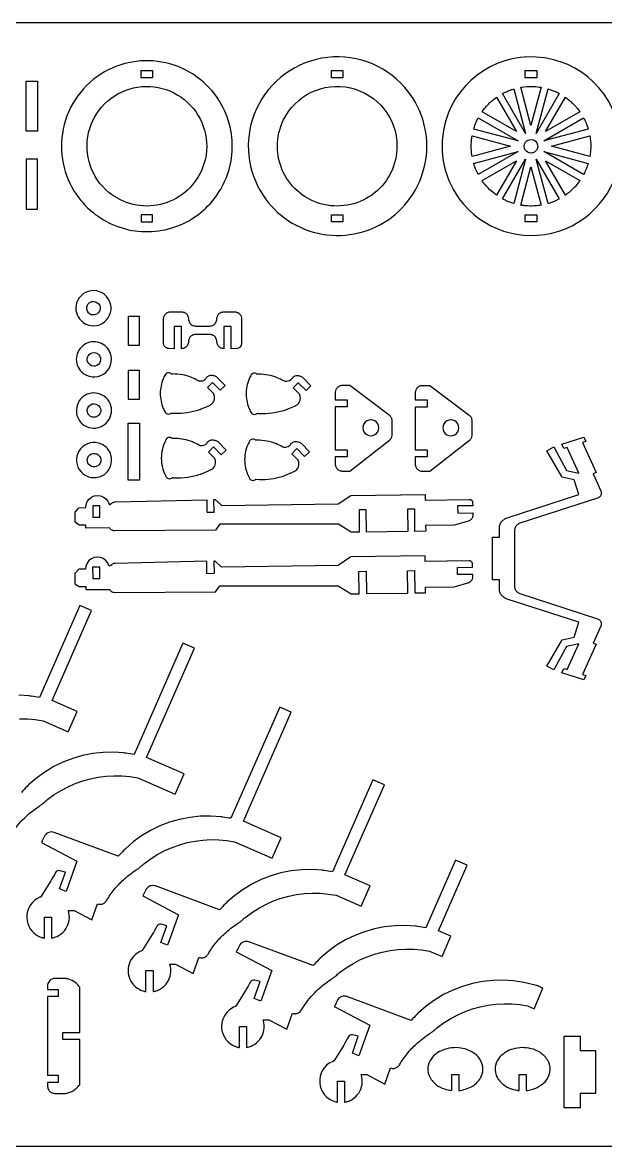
# Model space of a CAD drawing. Extents: x -820 to 920, y -599 to 344.
# Drawn here: x -259 to 230, y -599 to 344 of the extents above; entities that cross this region are included whole.
import ezdxf

# ---------------------------------------------------------------- set-up
doc = ezdxf.new("R2010")
doc.units = 0
doc.header["$MEASUREMENT"] = 0
doc.layers.get('0').update_dxf_attribs({"linetype": 'CONTINUOUS'})
doc.layers.add('SECTIONCUTEDGES', color=18, linetype='CONTINUOUS')

msp = doc.modelspace()

# ---------------------------------------------------------------- linework, layer by layer
for points in [[(920.1, 343.83), (920.1, -599.45), (-820.09, -599.45), (-820.09, 343.83)], [(-246.8, 252.69), (-256.36, 252.69), (-256.36, 294.69), (-246.8, 294.69)], [(-161.16, -40.21), (-170.73, -40.21), (-170.73, 7.64), (-161.16, 7.64)]]:
    msp.add_lwpolyline(points, close=True)
at = {"layer": 'SECTIONCUTEDGES'}
for points in [[(-212.2, 196.75, 0.158451), (-175.76, 171.37, 0.158579), (-131.4, 172.27, 0.143083), (-98.65, 195.61, 0.143219), (-83.64, 232.89, 0.081543), (-85.14, 256.23, 0.08205), (-94, 277.73, 0.41824), (-193.66, 300.43, 0.217104), (-225.93, 250.62, 0.09957), (-224.48, 222.25, 0.099953)], [(-57.71, 199.13, 0.43471), (50.31, 180.29, 0.435012), (61.54, 289.31, 0.263114), (-8.07, 313.8, 0.263168), (-64.93, 266.78, 0.118408), (-69.45, 232.08, 0.118485)], [(106.91, 196.2, 0.325322), (190.75, 168.69, 0.325497), (242.67, 239.99, 0.371858), (178.66, 314.15, 0.371962), (95.97, 261.67, 0.115164), (93.8, 227.63, 0.115322)], [(-186.93, 201.27, -0.621062), (-166.35, 288.91, -0.621375), (-109.23, 219.35, -0.233521), (-143.64, 191.1, -0.233759)], [(54.96, 240.01, -0.481507), (-6.42, 191.04, -0.481693), (-40.48, 261.77, -0.349808), (15.93, 288.94, -0.349977)], [(162.94, 250.75), (143.63, 284.18, -0.012176), (147.85, 286.19, -0.019565), (150.55, 287.27, -0.009363), (151.75, 287.67, 0.003121), (152.95, 288.05)], [(167.4, 257.27), (158.79, 289.43, -0.057699), (169.54, 290.1, -0.024823), (176.02, 289.43)], [(171.87, 250.75), (181.87, 288.08, 0.006199), (182.09, 288.03, -0.0186), (182.32, 287.96), (186.97, 286.26, -0.018388), (189.09, 285.27, 0.006129), (191.19, 284.23)], [(126.34, 268.85, -0.014778), (129.3, 272.61, -0.028539), (132.74, 276.29, -0.018438), (134.87, 278.18, -0.011345), (138.52, 281.04), (155.17, 252.21)], [(179.64, 252.21), (196.28, 281.03, 0.006303), (197.85, 279.9, -0.01891), (199.38, 278.73, -0.017187), (201.22, 277.11, -0.012321), (203.65, 274.7, -0.018926), (205.65, 272.45, -0.012469), (208.47, 268.86)], [(119.34, 254.42, -0.012918), (120.68, 258.3, -0.018758), (121.76, 260.9, -0.010898), (122.46, 262.33, 0.003632), (123.18, 263.75), (156.63, 244.44)], [(178.18, 244.44), (211.61, 263.75, -0.026072), (213.54, 259.71, -0.02074), (215.48, 254.43)], [(117.95, 231.36, 0.006429), (117.65, 233.13, -0.01929), (117.4, 234.9), (117.15, 239.97), (117.4, 245.05, -0.018896), (117.65, 246.82, 0.006298), (117.94, 248.59), (150.1, 239.97)], [(169.59, 234.7, -0.761731), (162.84, 243.37, -0.761062), (173.08, 239.39, -0.135678), (171.99, 236.57, -0.135247)], [(184.7, 239.97), (216.86, 248.59, -0.005477), (217.32, 244.86, -0.027167), (217.6, 240.25, -0.022163), (217.45, 236.38, -0.016966), (216.86, 231.36)], [(123.19, 216.2, -0.020623), (120.3, 222.58, -0.019978), (119.41, 225.06, -0.019766), (119.35, 225.28, 0.006588), (119.3, 225.51), (156.63, 235.51)], [(126.34, 211.09), (155.17, 227.74), (138.53, 198.91, -0.019294), (134.35, 202.23, -0.045903), (128.28, 208.5, -0.008546), (127.37, 209.67, -0.007227)], [(143.63, 195.75), (162.94, 229.2), (152.95, 191.9, -0.012234), (149.2, 193.2, -0.017991), (146.71, 194.24, -0.010478), (145.16, 194.99, 0.003492)], [(181.87, 191.87), (171.87, 229.2), (191.19, 195.73, 0.006248), (189.09, 194.68, -0.018746), (186.97, 193.68), (182.32, 191.98, -0.018599), (182.1, 191.92, 0.006199)], [(178.18, 235.51), (215.47, 225.52, -0.023422), (213.8, 220.87, -0.022486), (211.62, 216.2)], [(196.29, 198.91), (179.64, 227.74), (208.46, 211.1, -0.014529), (205.21, 206.94, -0.022653), (202.94, 204.44), (199.38, 201.21, -0.018394), (197.85, 200.04, 0.006131)], [(158.79, 190.51), (167.4, 222.67), (176.02, 190.52, -0.013089), (171.63, 189.98, -0.036535), (164.9, 189.83, -0.015577), (162.19, 190.05, -0.012352)], [(-210.26, 93.6, 0.75949), (-185.47, 107.59, 0.759547), (-213.92, 108.43, 0.136656), (-214.16, 100.5, 0.136693)], [(-204.02, 100.22, -0.296821), (-204.89, 106.56, -0.226812), (-201.24, 109.54, -0.287658), (-195.42, 107.59, -0.292131), (-194.7, 101.58, -0.2076), (-198.04, 98.69, -0.142803), (-201.51, 98.62, -0.06574), (-202.66, 99.09, -0.08291)], [(-209.88, 50.67, 0.351914), (-191.49, 48.66, 0.351881), (-185.56, 66.19, 0.47942), (-207.38, 73.56, 0.479384)], [(-203.82, 57.51, -0.256361), (-204.84, 62.88, -0.256996), (-200.86, 66.61, -0.591095), (-194.06, 59.36, -0.591899)], [(-104.21, 37.57), (-99.95, 41.79), (-93.41, 35.19), (-89.33, 39.23), (-96.14, 46.1, 0.061834), (-97.13, 46.7, 0.071753), (-99.85, 47.48, 0.070796), (-101.95, 47.47, 0.180454), (-104.84, 45.87, 0.028701), (-105.54, 44.96, -0.064537), (-106.29, 44.11, -0.217452), (-110.73, 42.78, -0.101565), (-112.16, 43.29, 0.041153), (-117.6, 45.99, 0.049712), (-125.16, 48.16, 0.047932), (-133.28, 48.85, 0.029051), (-134.21, 48.78, -0.120977), (-134.44, 48.81, -0.127528), (-134.66, 48.96, 0.109877), (-135.52, 49.6, 0.146598), (-137.28, 49.84, 0.139937), (-138.97, 49.05, 0.08355), (-139.39, 48.54, 0.02938), (-141.2, 44.92, 0.101616), (-143.74, 32.57, 0.099445), (-141.2, 19.94, 0.034322), (-139.44, 16.44, 0.123945), (-138.67, 15.66, 0.1368), (-136.82, 15.14, 0.136799), (-134.98, 15.66, 0.077822), (-134.72, 15.87, -0.14103), (-134.44, 16.06), (-131.24, 15.9, 0.043069), (-121.1, 16.55, 0.041404), (-110.82, 18.99, 0.004978), (-109.88, 19.31, 0.008098), (-109.31, 19.52), (-103.6, 21.93, 0.024375), (-101.33, 23.14, 0.129126), (-99.15, 25.35, 0.09051), (-98.31, 27.73, 0.090384), (-98.36, 30.25, 0.012931), (-98.74, 31.87, 0.06611), (-98.86, 32.17)], [(-32.13, 37.32), (-27.87, 41.54), (-21.33, 34.94), (-17.25, 38.99), (-24.06, 45.85, 0.061834), (-25.05, 46.45, 0.071753), (-27.77, 47.23, 0.070796), (-29.87, 47.22, 0.180454), (-32.76, 45.62, 0.028701), (-33.46, 44.71, -0.064537), (-34.22, 43.86, -0.217452), (-38.65, 42.53, -0.101565), (-40.08, 43.04, 0.041153), (-45.53, 45.75, 0.049712), (-53.08, 47.91, 0.047932), (-61.2, 48.6, 0.029051), (-62.13, 48.53, -0.120977), (-62.36, 48.56, -0.143915), (-62.64, 48.77, 0.106181), (-63.14, 49.2, 0.153336), (-65.08, 49.59, 0.153374), (-66.89, 48.8, 0.08355), (-67.31, 48.29, 0.02938), (-69.12, 44.67, 0.105944), (-71.65, 31.78, 0.10377), (-68.68, 18.7, 0.006426), (-68.44, 18.21, 0.006464), (-68.19, 17.72, 0.0153), (-67.28, 16.1, 0.121465), (-66.59, 15.41, 0.1368), (-64.74, 14.89, 0.136799), (-62.9, 15.41, 0.078657), (-62.64, 15.62, -0.143569), (-62.36, 15.81, -0.1092), (-62.04, 15.83, 0.026431), (-60.76, 15.71, 0.044729), (-49.62, 16.24, 0.044729), (-38.75, 18.74, 0.004978), (-37.81, 19.06, 0.008098), (-37.23, 19.27), (-31.52, 21.68, 0.024375), (-29.25, 22.89, 0.129126), (-27.07, 25.1, 0.09051), (-26.21, 27.53, 0.094759), (-26.28, 30, 0.002266), (-26.64, 31.55, 0.072469), (-26.78, 31.92)], [(-210.35, 8.25, 0.275549), (-195.86, 3.84, 0.275918), (-185.12, 14.49, 0.271811), (-189.24, 28.88, 0.271922), (-203.81, 32.28, 0.199937), (-212.44, 25.07, 0.143119), (-214.11, 16.67, 0.083089), (-212.96, 12.25, 0.079579)], [(-204.28, 15.24, -0.155223), (-205.01, 18.86, -0.313109), (-200.84, 23.68, -0.57487), (-193.96, 16.69, -0.57607), (-203.43, 14.17, -0.029852), (-203.95, 14.75, -0.039166)], [(-210.26, -33.34, 0.173943), (-201.52, -37.98, 0.17116), (-191.67, -36.04, 0.170359), (-185.58, -28.8, 0.164201), (-185.23, -19.02, 0.092351), (-187.58, -14.41, 0.167008), (-195.64, -9.11, 0.331227), (-211.97, -15.79, 0.331553)], [(-103.32, -16.64), (-99.06, -12.42), (-92.52, -19.02), (-88.45, -14.97), (-95.25, -8.11, 0.061834), (-96.24, -7.51, 0.071753), (-98.96, -6.73, 0.070796), (-101.06, -6.74, 0.180454), (-103.96, -8.34, 0.028701), (-104.65, -9.25, -0.064537), (-105.41, -10.1, -0.217452), (-109.84, -11.43, -0.101565), (-111.28, -10.92, 0.041153), (-116.72, -8.21, 0.046108), (-123.84, -6.11, 0.046145), (-131.23, -5.35), (-133.55, -5.4, -0.12534), (-133.77, -5.24, 0.109514), (-134.63, -4.6, 0.209609), (-137.24, -4.58, 0.125437), (-138.32, -5.4, 0.040174), (-138.53, -5.72, 0.008606), (-139.39, -7.32, 0.118988), (-142.88, -21.78, 0.118988), (-139.39, -36.24, 0.017441), (-138.49, -37.84, 0.121465), (-137.78, -38.55, 0.1368), (-135.93, -39.06, 0.136799), (-134.09, -38.55, 0.078657), (-133.83, -38.33, -0.143569), (-133.55, -38.15, -0.1092), (-133.23, -38.13, 0.026431), (-131.95, -38.25, 0.044729), (-120.81, -37.72, 0.044729), (-109.94, -35.22, 0.004978), (-109, -34.9, 0.008098), (-108.42, -34.69), (-102.71, -32.27, 0.030376), (-100.35, -30.98, 0.135943), (-98.04, -28.46, 0.086245), (-97.39, -26.32, 0.081858), (-97.48, -23.96, 0.012931), (-97.85, -22.34, 0.06611), (-97.97, -22.04)], [(-33.39, -18.04), (-29.13, -13.81), (-22.59, -20.41), (-18.51, -16.37), (-25.32, -9.51, 0.061834), (-26.31, -8.91, 0.071753), (-29.03, -8.13, 0.070796), (-31.12, -8.14, 0.180454), (-34.02, -9.73, 0.028701), (-34.72, -10.64, -0.064537), (-35.47, -11.5, -0.217452), (-39.91, -12.82, -0.101565), (-41.34, -12.31, 0.041153), (-46.78, -9.61, 0.049712), (-54.34, -7.44, 0.047932), (-62.45, -6.76, 0.030378), (-63.39, -6.82, -0.12906), (-63.62, -6.8, -0.124737), (-63.78, -6.68, 0.087165), (-64.4, -6.16, 0.160133), (-66.29, -5.75, 0.153374), (-68.15, -6.55, 0.08355), (-68.57, -7.07, 0.02938), (-70.38, -10.68, 0.114664), (-72.88, -24.67, 0.112453), (-68.94, -38.6, 0.018916), (-68.52, -39.29, 0.113433), (-67.85, -39.95, 0.1368), (-66, -40.46, 0.136799), (-64.16, -39.95, 0.077822), (-63.9, -39.73, -0.14103), (-63.62, -39.55), (-60.42, -39.71, 0.039745), (-50.87, -39.16, 0.039745), (-41.53, -37.1, 0.006634), (-39.71, -36.52, 0.009757), (-38.49, -36.09), (-32.78, -33.67, 0.030376), (-30.42, -32.38, 0.135943), (-28.11, -29.85, 0.086245), (-27.45, -27.71, 0.081858), (-27.54, -25.36, 0.012931), (-27.92, -23.74, 0.06611), (-28.04, -23.44)], [(-204.45, -25.87, -0.600683), (-198.51, -17.78, -0.6007), (-195.13, -27.22, -0.249453), (-200.15, -29.03, -0.249466)], [(-240.93, -424.52), (-240.93, -406.85), (-234.93, -406.85), (-234.93, -424.52, 0.020963), (-232.31, -423.83, 0.061647), (-228.62, -422.17, 0.220567), (-220.27, -409.72, 0.114184), (-220.86, -401.36), (-216.08, -401.36), (-201.18, -409.23), (-196.41, -395.77, 0.110316), (-193.34, -396.11, 0.121881), (-190.72, -395.14, 0.112814), (-188.79, -393.07, -0.038886), (-182.39, -383.79, -0.039453), (-174.6, -375.59, -0.033728), (-164.2, -367.44, -0.013715), (-163.02, -366.69, 0.024577), (-161.86, -365.91, 0.026089), (-160.07, -364.42, -0.020061), (-156.77, -361.62), (-151.38, -357.7), (-145.72, -354.18), (-139.83, -351.07), (-133.73, -348.39), (-127.45, -346.16), (-121.03, -344.39), (-114.5, -343.07), (-107.89, -342.24), (-101.24, -341.87), (-94.57, -341.99), (-87.94, -342.58), (-81.36, -343.65), (-49.81, -357.45), (-42.31, -340.31), (-73.86, -326.5), (-33.81, -234.92), (-43.38, -230.72), (-84.38, -324.03, -0.002171), (-91.26, -322.94, 0.013028), (-92.99, -322.7), (-101.68, -322.12), (-110.38, -322.29), (-119.04, -323.22), (-127.58, -324.89), (-135.95, -327.3), (-144.07, -330.43), (-151.9, -334.25), (-159.36, -338.74), (-166.41, -343.85), (-172.98, -349.56, 0.013028), (-174.22, -350.79, -0.002171), (-179.04, -355.81), (-232.94, -335.85, 0.161142), (-237.24, -335.85, 0.167596), (-240.54, -338.37, 0.03262), (-241.2, -339.51, -0.002417), (-243.52, -344.19), (-213.72, -359.93), (-222.81, -385.55), (-228.38, -383.33), (-223.36, -369.18, 0.000984), (-228.29, -368, 0.161021), (-230.12, -368.16, 0.167951), (-231.64, -369.54, -0.009744), (-235.67, -376.59), (-243.95, -389.96, -0.104608), (-244.21, -390.1, 0.035992), (-245.31, -390.5, 0.271691), (-255.79, -405.36, 0.272097), (-247.94, -421.73, 0.041095), (-245.38, -423.16, 0.04113), (-242.62, -424.15, 0.017881), (-241.78, -424.35, -0.00596)], [(-155.79, -469.49), (-155.79, -451.81), (-149.79, -451.81), (-149.79, -469.49, 0.020963), (-147.16, -468.79, 0.061647), (-143.48, -467.14, 0.220567), (-135.13, -454.68, 0.114184), (-135.72, -446.33), (-130.94, -446.33), (-116.04, -454.19), (-111.26, -440.74, 0.110316), (-108.2, -441.07, 0.121881), (-105.57, -440.1, 0.112814), (-103.65, -438.04, -0.038886), (-97.25, -428.76, -0.039453), (-89.46, -420.56, -0.033728), (-79.05, -412.41, -0.013715), (-77.88, -411.65, 0.024577), (-76.72, -410.87, 0.026089), (-74.92, -409.38, -0.020061), (-71.62, -406.58), (-66.24, -402.66), (-60.58, -399.14), (-54.69, -396.03), (-48.59, -393.36), (-42.31, -391.12), (-35.89, -389.35), (-29.35, -388.04), (-22.74, -387.2), (-16.09, -386.84), (-9.43, -386.95), (-2.79, -387.55), (3.78, -388.62), (24.82, -397.82), (32.32, -380.67), (11.28, -371.47), (44.34, -295.88), (34.73, -291.67), (0.76, -369, -0.002171), (-6.12, -367.9, 0.013028), (-7.84, -367.66), (-16.53, -367.08), (-25.24, -367.25), (-33.89, -368.18), (-42.44, -369.86), (-50.8, -372.27), (-58.93, -375.4), (-66.75, -379.22), (-74.22, -383.7), (-81.26, -388.81), (-87.84, -394.52, 0.013028), (-89.07, -395.75, -0.002171), (-93.9, -400.78), (-147.79, -380.82, 0.161142), (-152.1, -380.82, 0.167596), (-155.4, -383.34, 0.03262), (-156.05, -384.47, -0.002417), (-158.38, -389.15), (-128.57, -404.9), (-137.66, -430.51), (-143.24, -428.29), (-138.22, -414.14, 0.000984), (-143.14, -412.96, 0.161021), (-144.98, -413.12, 0.167951), (-146.5, -414.5, -0.009744), (-150.52, -421.55), (-158.8, -434.92, -0.104608), (-159.06, -435.06, 0.035992), (-160.16, -435.46, 0.211334), (-169.85, -446.32, 0.211919), (-168.32, -460.76, 0.104197), (-163.45, -466.2, 0.101482), (-156.64, -469.32, 0.013414), (-156.22, -469.41, -0.004471)], [(-77.34, -516.36), (-77.34, -498.69), (-71.34, -498.69), (-71.34, -516.36, 0.023544), (-68.37, -515.56, 0.03569), (-66.49, -514.81, 0.236612), (-56.78, -502.13, 0.122364), (-57.27, -493.2), (-52.49, -493.2), (-37.59, -501.07), (-32.82, -487.61, 0.09929), (-30.02, -487.98, 0.110758), (-27.58, -487.26, 0.133074), (-25.34, -485.07, -0.017801), (-22.21, -480.18, -0.056835), (-11.38, -467.79, -0.035533), (-0.6, -459.28, -0.013715), (0.57, -458.53, 0.024577), (1.73, -457.75, 0.026089), (3.52, -456.26, -0.020061), (6.82, -453.46), (12.21, -449.54), (17.87, -446.02), (23.76, -442.91), (29.86, -440.23), (36.14, -438), (42.56, -436.23), (49.09, -434.92), (55.7, -434.08), (62.36, -433.72), (69.02, -433.83), (75.65, -434.42), (82.23, -435.49), (92.75, -440.09), (100.25, -422.95), (89.73, -418.35), (113.8, -363.3), (104.16, -359.07), (79.21, -415.87, -0.002171), (72.33, -414.78, 0.013028), (70.6, -414.54), (61.92, -413.96), (53.21, -414.13), (44.55, -415.06), (36.01, -416.74), (27.64, -419.15), (19.52, -422.27), (11.69, -426.09), (4.23, -430.58), (-2.82, -435.69), (-9.39, -441.4, 0.013028), (-10.63, -442.63, -0.002171), (-15.45, -447.65), (-69.34, -427.69, 0.161142), (-73.65, -427.69, 0.167596), (-76.95, -430.21, 0.03262), (-77.6, -431.35, -0.002417), (-79.93, -436.03), (-50.13, -451.77), (-59.21, -477.39), (-64.79, -475.17), (-59.77, -461.02, 0.000984), (-64.69, -459.84, 0.161021), (-66.53, -460, 0.167951), (-68.05, -461.38, -0.009744), (-72.08, -468.43), (-80.36, -481.8, -0.129096), (-80.65, -481.93, 0.054431), (-80.95, -482.02, 0.156273), (-89.54, -489.24, 0.217069), (-91.51, -503.88, 0.127249), (-86.83, -511.56, 0.127512), (-79.03, -515.99, 0.017881), (-78.19, -516.19, -0.00596)], [(-211.15, -509.63), (-225.62, -509.63), (-225.62, -503.63), (-211.15, -503.63), (-211.15, -466.09, 0.084752), (-211.28, -465.83, 0.003619), (-212, -464.91, 0.086498), (-216.38, -460.94, 0.086818), (-221.84, -458.7, 0.011122), (-222.83, -458.5, 0.021494), (-223.36, -458.44), (-232.3, -458.44, 0.17911), (-236.38, -460.06, 0.186027), (-238.3, -463.84, 0.033765), (-238.36, -465.74, -0.008515), (-238.33, -467.63), (-229.36, -467.63), (-229.36, -473.63), (-238.33, -473.63), (-238.33, -539.63), (-229.36, -539.63), (-229.36, -545.63), (-238.33, -545.63, 0.0062), (-238.29, -549.08, 0.14327), (-237.3, -552.17, 0.122636), (-235.19, -554.06, 0.116385), (-232.3, -554.82), (-223.31, -554.82, 0.035779), (-221.93, -554.62, 0.046773), (-218.92, -553.64, 0.061713), (-215.05, -551.38, 0.064156), (-211.98, -548.34, 0.003544), (-211.28, -547.43, 0.084661), (-211.15, -547.17)], [(4.93, -562.28), (4.93, -544.61), (10.93, -544.61), (10.93, -562.28, 0.020963), (13.56, -561.59, 0.061647), (17.24, -559.93, 0.220567), (25.59, -547.48, 0.114184), (25, -539.12), (29.78, -539.12), (44.68, -546.99), (49.46, -533.53, 0.110316), (52.52, -533.87, 0.121881), (55.15, -532.9, 0.112814), (57.08, -530.83, -0.038886), (63.47, -521.55, -0.039453), (71.26, -513.36, -0.033728), (81.67, -505.2, -0.013715), (82.84, -504.45, 0.024577), (84, -503.67, 0.026089), (85.8, -502.18, -0.020061), (89.1, -499.38), (94.49, -495.46), (100.14, -491.94), (106.03, -488.83), (112.14, -486.15), (118.41, -483.92), (124.83, -482.15), (131.37, -480.84), (137.98, -480), (144.63, -479.64), (151.29, -479.75), (157.93, -480.35), (164.5, -481.41), (169.98, -483.81), (177.48, -466.66, -0.004535), (173.11, -464.7, 0.027218), (172, -464.27), (161.48, -461.79), (152.88, -460.46), (144.19, -459.88), (135.48, -460.05), (126.83, -460.98), (118.28, -462.66), (109.92, -465.07), (101.79, -468.19), (93.97, -472.01), (86.5, -476.5), (79.46, -481.61), (72.88, -487.32, 0.013028), (71.65, -488.55, -0.002171), (66.82, -493.57), (12.93, -473.61, 0.161142), (8.62, -473.62, 0.167596), (5.32, -476.13, 0.03262), (4.67, -477.27, -0.002417), (2.34, -481.95), (32.15, -497.69), (23.06, -523.31), (17.49, -521.09), (22.5, -506.94, 0.000984), (17.58, -505.76, 0.161021), (15.74, -505.92, 0.167951), (14.23, -507.3, -0.009744), (10.2, -514.35), (1.92, -527.72, -0.104608), (1.66, -527.86, 0.035992), (0.56, -528.26, 0.316137), (-9.93, -546.06, 0.316953), (3.24, -561.91, 0.017881), (4.09, -562.11, -0.00596)], [(100.97, -552.5), (100.97, -538.96), (106.97, -538.96), (106.97, -552.5, 0.098597), (117.8, -549.07, 0.122424), (124.54, -542.82, 0.107731), (126.89, -536.7, 0.150933), (125.61, -528.18, 0.125074), (120.03, -521.52, 0.101504), (110.32, -517.16, 0.067922), (102.57, -516.5, 0.066574), (94.77, -517.96, 0.133449), (84.68, -524.6, 0.124418), (81.22, -531.33, 0.155918), (81.92, -539.91, 0.137063), (87.92, -547.59, 0.079176), (94.73, -551.11, 0.04942)], [(157.41, -552.5), (157.41, -538.96), (163.41, -538.96), (163.41, -552.5, 0.027668), (168.05, -551.62, 0.055217), (172.62, -549.93, 0.085085), (179.23, -545.07, 0.151535), (183.34, -536.91, 0.187353), (181.22, -526.7, 0.110616), (174.76, -520.37, 0.078701), (167.58, -517.35, 0.130103), (152.26, -517.63, 0.137957), (141.37, -524.32, 0.130167), (137.66, -531.33, 0.205831), (139.69, -542.6, 0.122498), (146.97, -549.29, 0.039758), (150.96, -551.07, 0.039941), (155.16, -552.19, 0.014778), (156.29, -552.36, -0.004926)]]:
    msp.add_lwpolyline(points, format="xyb", close=True, dxfattribs=at)
for points in [[(-159.74, 303.48), (-150.18, 303.48), (-150.18, 297.48), (-159.74, 297.48)], [(0.03, 303.48), (9.59, 303.48), (9.59, 297.48), (0.03, 297.48)], [(162.66, 297.44), (162.66, 303.44), (172.23, 303.44), (172.23, 297.44)], [(-256.36, 187.24), (-246.8, 187.24), (-246.8, 229.24), (-256.36, 229.24)], [(-159.74, 176.54), (-150.18, 176.54), (-150.18, 182.54), (-159.74, 182.54)], [(0.03, 176.54), (0.03, 182.54), (9.59, 182.54), (9.59, 176.54)], [(162.66, 176.51), (162.66, 182.51), (172.23, 182.51), (172.23, 176.51)], [(-170.61, 73.03), (-161.05, 73.03), (-161.05, 97.03), (-170.61, 97.03)], [(-139.85, 71.82), (-140.36, 72.58), (-140.72, 73.44), (-140.91, 74.37), (-140.94, 74.86), (-140.94, 95.08), (-140.91, 95.69), (-140.82, 96.28), (-140.67, 96.86), (-140.47, 97.4), (-140.22, 97.93), (-139.92, 98.42), (-139.57, 98.88), (-139.19, 99.3), (-138.76, 99.69), (-138.3, 100.03), (-137.81, 100.33), (-137.29, 100.58), (-136.74, 100.79), (-136.17, 100.93), (-135.57, 101.02), (-134.96, 101.05), (-126, 101.05), (-125.22, 101), (-124.45, 100.85), (-123.71, 100.6), (-123.01, 100.25), (-122.36, 99.82), (-121.77, 99.3), (-121.26, 98.72), (-120.82, 98.07), (-120.48, 97.37), (-120.23, 96.62), (-120.07, 95.86), (-119.97, 94.3), (-119.82, 93.53), (-119.57, 92.79), (-119.22, 92.09), (-118.79, 91.44), (-118.27, 90.85), (-117.68, 90.34), (-117.03, 89.9), (-116.33, 89.56), (-115.59, 89.31), (-114.83, 89.15), (-114.05, 89.1), (-102.24, 89.1), (-101.46, 89.15), (-100.7, 89.31), (-99.96, 89.56), (-99.26, 89.9), (-98.61, 90.34), (-98.02, 90.85), (-97.5, 91.44), (-97.07, 92.09), (-96.72, 92.79), (-96.47, 93.53), (-96.32, 94.3), (-96.22, 95.86), (-96.06, 96.62), (-95.81, 97.37), (-95.47, 98.07), (-95.03, 98.72), (-94.52, 99.3), (-93.93, 99.82), (-93.28, 100.25), (-92.58, 100.6), (-91.84, 100.85), (-91.07, 101), (-90.29, 101.05), (-81.47, 101.05), (-80.86, 101.02), (-80.27, 100.93), (-79.69, 100.79), (-79.14, 100.58), (-78.62, 100.33), (-78.13, 100.03), (-77.67, 99.69), (-77.24, 99.3), (-76.86, 98.88), (-76.52, 98.42), (-76.22, 97.93), (-75.96, 97.4), (-75.76, 96.86), (-75.62, 96.28), (-75.53, 95.69), (-75.49, 95.08), (-75.49, 74.86), (-75.52, 74.37), (-75.59, 73.9), (-75.87, 73), (-76.31, 72.19), (-76.89, 71.48), (-77.6, 70.9), (-78.41, 70.46), (-79.31, 70.18), (-79.79, 70.11), (-84.29, 70.08), (-84.29, 88.8), (-90.29, 88.8), (-90.29, 70.08), (-91.07, 70.13), (-91.84, 70.28), (-92.58, 70.54), (-93.28, 70.88), (-93.93, 71.32), (-94.52, 71.83), (-95.03, 72.42), (-95.47, 73.07), (-95.81, 73.77), (-96.06, 74.51), (-96.22, 75.28), (-96.32, 76.84), (-96.47, 77.6), (-96.72, 78.34), (-97.07, 79.04), (-97.5, 79.69), (-98.02, 80.28), (-98.61, 80.8), (-99.26, 81.23), (-99.96, 81.58), (-100.7, 81.83), (-101.46, 81.98), (-102.24, 82.03), (-114.05, 82.03), (-114.83, 81.98), (-115.59, 81.83), (-116.33, 81.58), (-117.03, 81.23), (-117.68, 80.8), (-118.27, 80.28), (-118.79, 79.69), (-119.22, 79.04), (-119.57, 78.34), (-119.82, 77.6), (-119.97, 76.84), (-120.07, 75.28), (-120.23, 74.51), (-120.48, 73.77), (-120.82, 73.07), (-121.26, 72.42), (-121.77, 71.83), (-122.36, 71.32), (-123.01, 70.88), (-123.71, 70.54), (-124.45, 70.28), (-125.22, 70.13), (-126, 70.08), (-126, 88.8), (-132.14, 88.8), (-132.14, 70.08), (-136.65, 70.11), (-137.58, 70.3), (-138.44, 70.66), (-139.2, 71.17)], [(-170.73, 27.73), (-161.16, 27.73), (-161.16, 51.73), (-170.73, 51.73)], [(13.12, 27.19), (13.12, 21.19), (3.08, 21.19), (3.08, -14.67), (13.12, -14.67), (13.12, -20.67), (3.08, -20.67), (3.08, -26.62), (3.12, -27.23), (3.21, -27.82), (3.35, -28.4), (3.55, -28.94), (3.81, -29.47), (4.11, -29.96), (4.45, -30.42), (4.83, -30.84), (5.26, -31.23), (5.72, -31.57), (6.21, -31.87), (6.73, -32.12), (7.28, -32.33), (7.86, -32.47), (8.45, -32.56), (9.06, -32.59), (15.33, -32.59), (48.59, -6.67), (49.11, -6.21), (49.56, -5.71), (49.96, -5.16), (50.29, -4.58), (50.55, -3.95), (50.74, -3.31), (50.85, -2.64), (50.89, -1.95), (50.89, 9.47), (50.85, 10.17), (50.73, 10.85), (50.53, 11.51), (50.26, 12.14), (49.92, 12.74), (49.51, 13.29), (49.04, 13.8), (48.5, 14.25), (15.33, 39.12), (9.06, 39.12), (8.45, 39.09), (7.86, 39), (7.28, 38.85), (6.73, 38.65), (6.21, 38.4), (5.72, 38.1), (5.26, 37.75), (4.83, 37.37), (4.45, 36.94), (4.11, 36.48), (3.81, 35.99), (3.55, 35.47), (3.35, 34.92), (3.21, 34.35), (3.12, 33.75), (3.08, 33.14), (3.08, 27.19)], [(72, -30.95), (72.42, -31.34), (72.88, -31.68), (73.37, -31.98), (73.9, -32.23), (74.44, -32.43), (75.02, -32.58), (75.61, -32.67), (76.22, -32.7), (82.49, -32.7), (115.75, -6.77), (116.27, -6.32), (116.72, -5.82), (117.12, -5.27), (117.45, -4.68), (117.71, -4.06), (117.9, -3.42), (118.01, -2.75), (118.05, -2.06), (118.05, 9.36), (118.01, 10.06), (117.89, 10.75), (117.69, 11.41), (117.42, 12.04), (117.08, 12.63), (116.67, 13.19), (116.2, 13.69), (115.66, 14.14), (82.49, 39.01), (76.22, 39.01), (75.61, 38.98), (75.02, 38.89), (74.44, 38.74), (73.9, 38.54), (73.37, 38.29), (72.88, 37.99), (72.42, 37.65), (72, 37.26), (71.61, 36.84), (71.27, 36.38), (70.97, 35.88), (70.71, 35.36), (70.51, 34.81), (70.37, 34.24), (70.28, 33.65), (70.25, 33.03), (70.25, 27.08), (80.29, 27.08), (80.29, 21.08), (70.25, 21.08), (70.25, -14.77), (80.29, -14.77), (80.29, -20.77), (70.25, -20.77), (70.25, -26.73), (70.28, -27.34), (70.37, -27.93), (70.51, -28.5), (70.71, -29.05), (70.97, -29.57), (71.27, -30.07), (71.61, -30.53)], [(28.22, -0.98), (29.6, -2.04), (31.22, -2.71), (32.95, -2.94), (34.68, -2.71), (36.3, -2.04), (37.69, -0.98), (38.75, 0.41), (39.42, 2.03), (39.65, 3.76), (39.42, 5.49), (38.75, 7.11), (37.69, 8.49), (36.3, 9.56), (34.68, 10.23), (32.95, 10.46), (31.22, 10.23), (29.6, 9.56), (28.22, 8.49), (27.15, 7.11), (26.48, 5.49), (26.25, 3.76), (26.48, 2.03), (27.15, 0.41)], [(93.42, 3.65), (93.64, 1.92), (94.31, 0.3), (95.38, -1.08), (96.76, -2.15), (98.38, -2.82), (100.11, -3.05), (101.85, -2.82), (103.46, -2.15), (104.85, -1.08), (105.91, 0.3), (106.58, 1.92), (106.81, 3.65), (106.58, 5.38), (105.91, 7), (104.85, 8.39), (103.46, 9.45), (101.85, 10.12), (100.11, 10.35), (98.38, 10.12), (96.76, 9.45), (95.38, 8.39), (94.31, 7), (93.64, 5.38)], [(193.39, -201.81), (195, -198.31), (197.75, -199.2), (207.72, -177.5), (197.35, -179.76), (186.67, -199.54), (180.75, -196.41), (193.53, -174.15), (203.63, -171.94), (207.65, -159.56), (147.32, -139.99), (146.58, -139.71), (145.86, -139.37), (145.17, -138.97), (144.51, -138.52), (143.9, -138.01), (143.33, -137.46), (142.81, -136.85), (142.34, -136.21), (141.92, -135.53), (141.57, -134.82), (141.27, -134.08), (141.04, -133.32), (141.04, -123.9), (135.12, -123.9), (135.12, -88.03), (141.04, -88.03), (141.04, -78.61), (141.27, -77.85), (141.57, -77.11), (141.92, -76.4), (142.34, -75.72), (142.81, -75.08), (143.33, -74.48), (143.9, -73.92), (144.51, -73.41), (145.17, -72.96), (145.86, -72.56), (146.58, -72.22), (147.32, -71.95), (207.65, -52.37), (203.63, -39.99), (193.53, -37.78), (180.75, -15.52), (186.67, -12.39), (197.35, -32.17), (207.72, -34.43), (197.75, -12.73), (195, -13.62), (193.39, -10.12), (211.72, -4.17), (213.33, -7.68), (210.58, -8.57), (222.24, -33.95), (219.49, -34.84), (226.05, -49.12), (226.27, -49.72), (226.41, -50.34), (226.46, -50.98), (226.42, -51.61), (226.29, -52.24), (226.08, -52.84), (225.78, -53.4), (225.41, -53.92), (224.97, -54.38), (224.46, -54.78), (223.91, -55.1), (223.32, -55.34), (158.16, -76.48), (157.52, -76.72), (156.91, -77.03), (156.34, -77.41), (155.8, -77.84), (155.32, -78.32), (154.89, -78.85), (154.52, -79.43), (154.2, -80.04), (153.96, -80.68), (153.78, -81.34), (153.67, -82.01), (153.64, -82.7), (153.64, -129.23), (153.67, -129.92), (153.78, -130.59), (153.96, -131.25), (154.2, -131.89), (154.52, -132.5), (154.89, -133.08), (155.32, -133.61), (155.8, -134.1), (156.34, -134.53), (156.91, -134.9), (157.52, -135.21), (158.16, -135.46), (223.32, -156.6), (223.91, -156.83), (224.46, -157.15), (224.97, -157.55), (225.41, -158.01), (225.78, -158.53), (226.08, -159.09), (226.29, -159.69), (226.42, -160.32), (226.46, -160.96), (226.41, -161.59), (226.27, -162.22), (226.05, -162.81), (219.49, -177.09), (222.24, -177.98), (210.58, -203.36), (213.33, -204.26), (211.72, -207.76)], [(-215.25, -75.64), (-215.31, -67.05), (-211.98, -63.35), (-206.35, -63.27), (-206.05, -60.68), (-205.09, -58.26), (-203.53, -56.16), (-201.49, -54.55), (-199.09, -53.51), (-196.51, -53.13), (-193.92, -53.44), (-191.5, -54.4), (-189.41, -55.95), (-187.79, -58), (-186.76, -60.39), (-186.65, -60.47), (-186.53, -60.54), (-186.4, -60.59), (-186.26, -60.62), (-186.12, -60.64), (-185.99, -60.64), (-185.85, -60.62), (-185.72, -60.58), (-185.59, -60.52), (-185.47, -60.45), (-185.36, -60.36), (-185.27, -60.26), (-184.86, -59.83), (-184.4, -59.45), (-183.9, -59.13), (-183.37, -58.87), (-182.8, -58.68), (-182.22, -58.55), (-181.63, -58.5), (-104.68, -56.71), (-104.55, -67.15), (-98.55, -67.07), (-98.68, -56.57), (-97.59, -56.55), (-92.17, -61.57), (5.69, -60.12), (16.21, -53.09), (78.63, -52.17), (78.71, -56.95), (115.71, -56.35), (116.06, -56.36), (116.41, -56.42), (116.74, -56.52), (117.06, -56.67), (117.36, -56.86), (117.63, -57.09), (117.86, -57.35), (118.06, -57.64), (118.22, -57.96), (118.33, -58.3), (118.39, -58.64), (118.41, -58.99), (118.48, -61.66), (105.85, -61.86), (105.94, -67.86), (118.54, -67.66), (118.59, -70.63), (118.45, -71.11), (118.27, -71.58), (118.05, -72.03), (117.79, -72.46), (117.49, -72.86), (117.16, -73.23), (116.79, -73.58), (116.4, -73.89), (115.98, -74.16), (115.53, -74.4), (115.07, -74.59), (114.59, -74.75), (103.14, -78.01), (79, -78.39), (79.07, -83.18), (70.07, -83.31), (69.81, -64.5), (63.81, -64.59), (64.07, -83.38), (29.3, -83.81), (29.07, -65.07), (23.07, -65.15), (23.3, -83.89), (16.54, -83.94), (13.62, -82.3), (5.75, -77.18), (-93.77, -77.18), (-97.3, -82.26), (-182.19, -82.84), (-182.9, -82.74), (-183.59, -82.55), (-184.24, -82.27), (-184.84, -81.9), (-185.39, -81.45), (-185.87, -80.92), (-186.26, -80.33), (-206.23, -80.47), (-206.25, -77.94), (-211.88, -77.97)], [(-200.39, -71.26), (-194.39, -71.22), (-194.46, -61.66), (-200.46, -61.7)], [(-215.32, -127.27), (-211.95, -129.6), (-206.32, -129.56), (-206.3, -132.1), (-186.33, -131.96), (-185.93, -132.55), (-185.46, -133.07), (-184.91, -133.53), (-184.31, -133.9), (-183.66, -134.18), (-182.97, -134.37), (-182.25, -134.46), (-97.36, -133.89), (-93.84, -128.81), (5.68, -128.81), (13.56, -133.92), (16.47, -135.57), (23.23, -135.51), (23, -116.78), (29, -116.7), (29.23, -135.44), (64.01, -135.01), (63.74, -116.22), (69.74, -116.13), (70.01, -134.94), (79.01, -134.81), (78.93, -130.02), (103.07, -129.64), (114.53, -126.38), (115, -126.22), (115.47, -126.03), (115.91, -125.79), (116.33, -125.52), (116.72, -125.21), (117.09, -124.86), (117.42, -124.49), (117.72, -124.08), (117.98, -123.66), (118.2, -123.21), (118.38, -122.74), (118.52, -122.26), (118.48, -119.28), (105.88, -119.49), (105.78, -113.49), (118.41, -113.28), (118.34, -110.62), (118.32, -110.27), (118.26, -109.92), (118.15, -109.59), (117.99, -109.27), (117.8, -108.98), (117.56, -108.72), (117.29, -108.49), (117, -108.3), (116.68, -108.15), (116.34, -108.05), (115.99, -107.99), (115.64, -107.98), (78.64, -108.58), (78.57, -103.79), (16.14, -104.72), (5.63, -111.74), (-92.24, -113.2), (-97.66, -108.17), (-98.74, -108.2), (-98.61, -118.7), (-104.61, -118.77), (-104.74, -108.34), (-181.69, -110.13), (-182.29, -110.18), (-182.87, -110.3), (-183.43, -110.5), (-183.97, -110.75), (-184.47, -111.08), (-184.93, -111.46), (-185.33, -111.89), (-185.43, -111.99), (-185.54, -112.08), (-185.66, -112.15), (-185.78, -112.21), (-185.92, -112.24), (-186.05, -112.27), (-186.19, -112.27), (-186.33, -112.25), (-186.46, -112.22), (-186.59, -112.17), (-186.72, -112.1), (-186.83, -112.02), (-187.86, -109.63), (-189.48, -107.58), (-191.57, -106.03), (-193.99, -105.07), (-196.58, -104.76), (-199.16, -105.14), (-201.55, -106.18), (-203.6, -107.79), (-205.15, -109.88), (-206.12, -112.31), (-206.42, -114.9), (-212.05, -114.98), (-215.37, -118.68)], [(-200.46, -122.89), (-194.46, -122.85), (-194.52, -113.29), (-200.52, -113.33)], [(208.67, -518.95), (221.48, -518.95), (221.48, -554.95), (208.67, -554.95), (208.67, -566.95), (195.28, -566.95), (195.28, -506.95), (208.67, -506.95)]]:
    msp.add_lwpolyline(points, close=True, dxfattribs=at)
for points in [[(-261.96, -240.47), (-255.3, -240.58), (-248.66, -241.18), (-242.08, -242.24), (-221.05, -251.45), (-213.55, -234.3), (-234.58, -225.1), (-201.52, -149.51), (-211.13, -145.3), (-245.1, -222.62, -0.002171), (-251.98, -221.53, 0.013028), (-253.71, -221.29), (-262.4, -220.71)], [(-267.12, -334.77, -0.056835), (-256.29, -322.37, -0.035533), (-245.51, -313.87, -0.013715), (-244.34, -313.11, 0.024577), (-243.18, -312.34, 0.026089), (-241.38, -310.85, -0.020061), (-238.09, -308.04), (-232.7, -304.12), (-227.04, -300.6), (-221.15, -297.49), (-215.05, -294.82), (-208.77, -292.59), (-202.35, -290.81), (-195.82, -289.5), (-189.21, -288.66), (-182.55, -288.3), (-175.89, -288.42), (-169.26, -289.01), (-162.68, -290.08), (-131.13, -303.88), (-123.63, -286.73), (-155.18, -272.93), (-115.13, -181.35), (-124.7, -177.14), (-165.7, -270.46, -0.002171), (-172.58, -269.36, 0.013028), (-174.31, -269.12), (-182.99, -268.54), (-191.7, -268.72), (-200.36, -269.64), (-208.9, -271.32), (-217.27, -273.73), (-225.39, -276.86), (-233.22, -280.68), (-240.68, -285.16), (-247.73, -290.28), (-254.3, -295.98, 0.013028), (-255.53, -297.21, -0.002171), (-260.36, -302.24)]]:
    msp.add_lwpolyline(points, format="xyb", dxfattribs=at)

doc.saveas('drawing.dxf')
